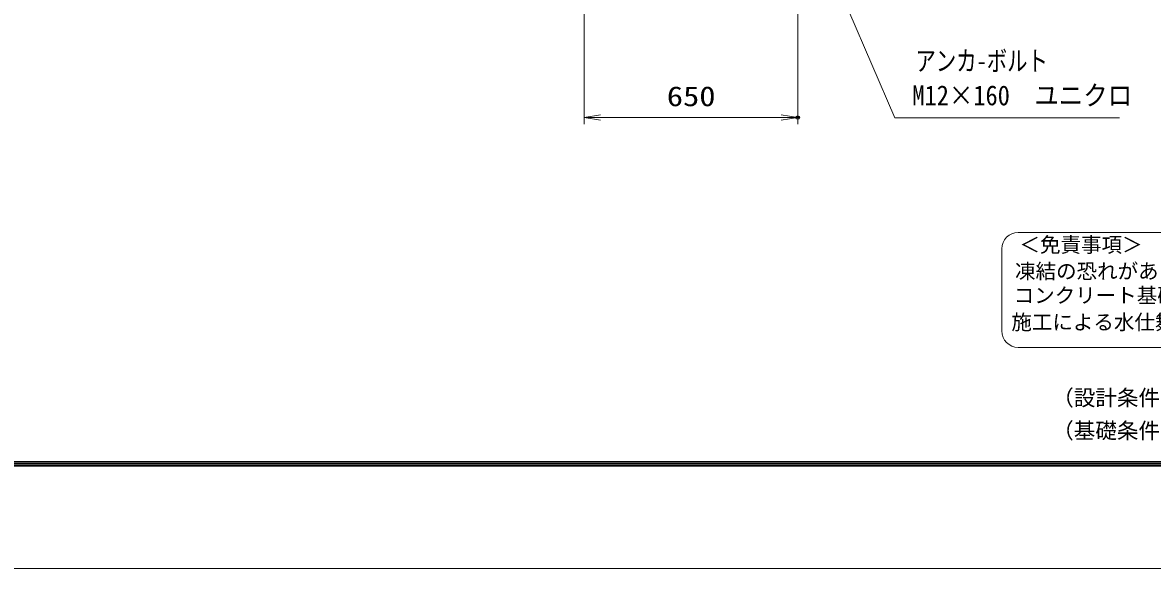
# Model space of a CAD drawing. Units: millimetres at full size; details may follow other scales. Extents: x -5940 to 5940, y -4200 to 4200.
# Drawn here: x -2596 to 841, y -4200 to -2539 of the extents above; entities that cross this region are included whole.
import ezdxf
from ezdxf.enums import TextEntityAlignment as Align

# ---------------------------------------------------------------- set-up
doc = ezdxf.new("R2010")
doc.units = ezdxf.units.MM
doc.header["$LTSCALE"] = 20
doc.header["$PDMODE"] = 32
doc.header["$PDSIZE"] = 10
for name, color, linetype, lineweight in [('0-0_D-TTL', 7, 'Continuous', 18), ('0-3_寸法線', 4, 'Continuous', 18), ('0-4_0', 7, 'Continuous', 18), ('1-0_D-TTL-TXT', 7, 'Continuous', 18)]:
    doc.layers.add(name, color=color, linetype=linetype, lineweight=lineweight)
doc.layers.add('0-5_Defpoints', color=7, linetype='Continuous')
doc.styles.add('ＭＳ ゴシック', font='')
doc.styles.get('ＭＳ ゴシック').set_extended_font_data('MS Gothic')

# ---------------------------------------------------------------- blocks, each defined once
blk = doc.blocks.new('_Open')
at = {"layer": '0-4_0'}
blk.add_line((-20, 3.333), (0, 0), dxfattribs=at)
blk.add_lwpolyline([(-20, -3.333), (0, 0), (-20, 0)], dxfattribs=at)
blk = doc.blocks.new('S37')
at = {"layer": '0-3_寸法線'}
for points in [[(-17232790.7, 54935164.4), (-17246473.1, 54935164.4), (-17256267.8, 54957903.2), (-17256663.4, 54958821.6)], [(-17256114.7, 54957969.2), (-17256663.4, 54958821.6), (-17256420.8, 54957837.3)]]:
    blk.add_lwpolyline(points, dxfattribs=at)
at = {"layer": '0-3_寸法線', "color": 254, "style": 'ＭＳ ゴシック'}
for s, width, p in [('アンカ-ボルト', 0.75, (-17245213.1, 54937661.2)), ('M12×160\u3000ユニクロ', 0.9, (-17245405.1, 54935561.2))]:
    blk.add_text(s, height=1212, dxfattribs=dict(at, width=width)).set_placement(p, align=Align.BOTTOM_LEFT)

msp = doc.modelspace()

# ---------------------------------------------------------------- linework, layer by layer
at = {"layer": '0-0_D-TTL'}
for points in [[(-5940, -4200), (5940, -4200), (5940, 4200), (-5940, 4200)], [(-5558.14, 3889.71), (5558.14, 3889.71), (5558.14, -3888.86), (-5558.14, -3888.86)], [(-5554.61, 3886.18), (5554.61, 3886.18), (5554.61, -3885.32), (-5554.61, -3885.32)], [(-5551.07, 3882.64), (5551.07, 3882.64), (5551.07, -3881.79), (-5551.07, -3881.79)], [(-5547.54, 3879.11), (5547.54, 3879.11), (5547.54, -3878.25), (-5547.54, -3878.25)], [(-5544, 3875.57), (5544, 3875.57), (5544, -3874.71), (-5544, -3874.71)]]:
    msp.add_lwpolyline(points, close=True, dxfattribs=at)
at = {"layer": '0-3_寸法線'}
for p, q in [((-887.97, -2419.17), (-887.97, -2847.77)), ((-237.97, -2419.17), (-237.97, -2847.77)), ((-887.97, -2827.77), (-237.97, -2827.77))]:
    msp.add_line(p, q, dxfattribs=at)
at = {"layer": '0-5_Defpoints'}
msp.add_point((-237.97, -2827.77), dxfattribs=at)
at = {"layer": '1-0_D-TTL-TXT', "color": 2}
for p, q in [((2878.63, -3177.42), (433.08, -3177.42)), ((383.08, -3227.42), (383.08, -3477.42)), ((433.08, -3527.42), (2878.63, -3527.42))]:
    msp.add_line(p, q, dxfattribs=at)
for centre, start, end in [((433.08, -3227.42), 90, 180), ((433.08, -3477.42), 180, 270)]:
    msp.add_arc(centre, 50, start, end, dxfattribs=at)

# ---------------------------------------------------------------- block references
at = {"layer": '0-3_寸法線'}
for name, p, xscale, yscale in [('S37', (862381.01, -2749586.79), 0.05, 0.05), ('_Open', (-237.97, -2827.77), 2.5, 2.5)]:
    msp.add_blockref(name, p, dxfattribs=dict(at, xscale=xscale, yscale=yscale))
at = {"layer": '0-3_寸法線', "xscale": 2.5, "yscale": 2.5, "rotation": 180}
msp.add_blockref('_Open', (-887.97, -2827.77), dxfattribs=at)

# ---------------------------------------------------------------- texts
at = {"layer": '0-3_寸法線', "color": 254, "style": 'ＭＳ ゴシック', "width": 1.2}
msp.add_text('650', height=60.56, dxfattribs=at).set_placement((-636.17, -2811.42), align=Align.BOTTOM_LEFT)
at = {"layer": '1-0_D-TTL-TXT', "style": 'ＭＳ ゴシック'}
for s, height, p in [('＜免責事項＞ \u3000\u3000', 45.75, (436.78, -3251.6)), ('凍結の恐れがある場所への設置は、内部に溜まった雨水等の凍結融解により支柱の破損や', 45.75, (423.26, -3332.09)), ('コンクリート基礎の破損の恐れがありますので施工時、水仕舞いを行ってください。', 45.75, (419.15, -3405.52)), ('施工による水仕舞い不備で起こる支柱・基礎の破損について当社は責任を負いかねます。 ', 45.75, (412.16, -3487.01)), ('（設計条件）風荷重：昭和57年改正 建築基準法・同施行令に基づく風圧力に準拠。', 48.11, (536.29, -3719.1)), ('（基礎条件）長期許容地耐力98kN/m の場合。', 48.11, (536.29, -3819.1))]:
    msp.add_text(s, height=height, dxfattribs=at).set_placement(p, align=Align.BOTTOM_LEFT)

doc.saveas('drawing.dxf')
